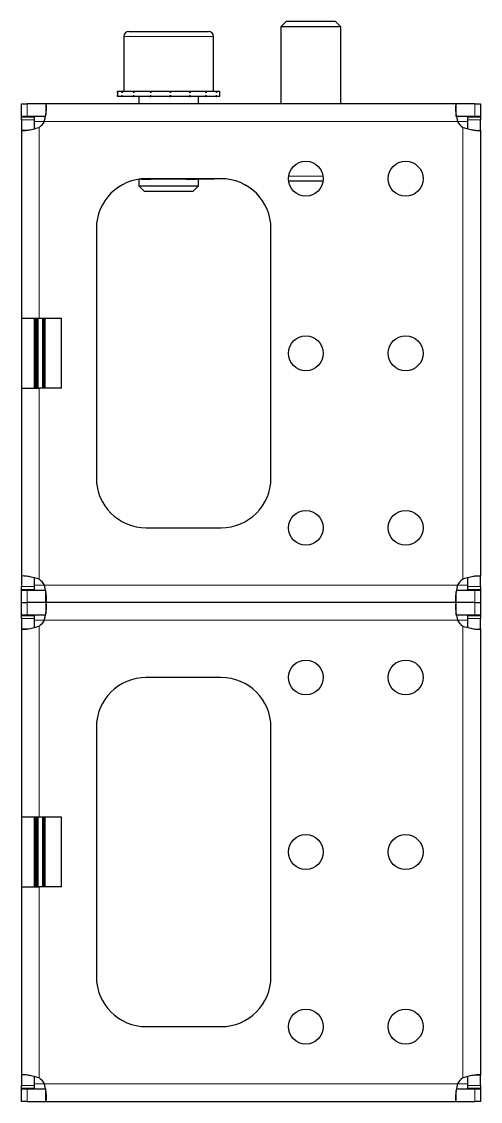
# Model space of a CAD drawing. Header units: millimetres. Extents: x 0 to 1721, y -57 to 598.
# Drawn here: x 1629.1 to 1721.1, y 289.4 to 505.9 of the extents above; entities that cross this region are included whole.
import ezdxf

# ---------------------------------------------------------------- set-up
doc = ezdxf.new("R2010")
doc.units = ezdxf.units.MM

msp = doc.modelspace()

# ---------------------------------------------------------------- linework, layer by layer
at = {"color": 7, "linetype": 'Continuous', "lineweight": 25}
for p, q in [((1682.21, 505.89), (1681.13, 504.82)), ((1681.13, 504.82), (1681.13, 489.39)), ((1693.13, 504.82), (1681.13, 504.82)), ((1692.06, 505.89), (1682.21, 505.89)), ((1693.13, 504.82), (1692.06, 505.89)), ((1693.13, 489.39), (1693.13, 504.82)), ((1649.63, 502.89), (1649.63, 491.89)), ((1650.63, 503.89), (1658.16, 503.89)), ((1658.16, 503.89), (1666.63, 503.89)), ((1667.63, 491.89), (1667.63, 502.89)), ((1648.38, 491.89), (1648.38, 490.89)), ((1648.38, 491.89), (1648.39, 491.89)), ((1648.39, 491.89), (1648.39, 491.64)), ((1649.22, 491.89), (1648.39, 491.89)), ((1649.22, 491.89), (1649.32, 491.89)), ((1649.32, 491.89), (1649.32, 491.64)), ((1651.48, 491.89), (1649.32, 491.89)), ((1651.48, 491.89), (1651.67, 491.89)), ((1651.67, 491.89), (1651.67, 491.64)), ((1654.84, 491.89), (1651.67, 491.89)), ((1654.84, 491.89), (1655.07, 491.89)), ((1655.07, 491.89), (1655.07, 491.64)), ((1658.77, 491.89), (1655.07, 491.89)), ((1658.77, 491.89), (1658.85, 491.89)), ((1658.97, 491.89), (1659.02, 491.89)), ((1659.02, 491.89), (1659.02, 491.64)), ((1662.68, 491.89), (1659.02, 491.89)), ((1662.68, 491.89), (1662.91, 491.89)), ((1662.91, 491.89), (1662.91, 491.64)), ((1665.98, 491.89), (1662.91, 491.89)), ((1665.98, 491.89), (1666.15, 491.89)), ((1666.15, 491.89), (1666.15, 491.64)), ((1668.15, 491.89), (1666.15, 491.89)), ((1668.15, 491.89), (1668.24, 491.89)), ((1668.24, 491.89), (1668.24, 491.64)), ((1668.88, 491.89), (1668.24, 491.89)), ((1668.88, 490.89), (1668.88, 491.89)), ((1629.13, 486.89), (1629.13, 489.39)), ((1629.13, 489.39), (1630.24, 489.39)), ((1633.96, 489.39), (1630.24, 489.39)), ((1716.3, 489.39), (1633.96, 489.39)), ((1633.96, 489.39), (1633.96, 487.18)), ((1648.38, 490.89), (1648.39, 490.89)), ((1648.39, 490.89), (1648.39, 491.14)), ((1649.22, 490.89), (1648.39, 490.89)), ((1649.22, 490.89), (1649.32, 490.89)), ((1649.32, 490.89), (1649.32, 491.14)), ((1651.48, 490.89), (1649.32, 490.89)), ((1651.48, 490.89), (1651.67, 490.89)), ((1651.67, 490.89), (1651.67, 491.14)), ((1654.84, 490.89), (1651.67, 490.89)), ((1652.63, 490.89), (1652.63, 489.39)), ((1654.84, 490.89), (1655.07, 490.89)), ((1655.07, 490.89), (1655.07, 491.14)), ((1658.77, 490.89), (1655.07, 490.89)), ((1658.77, 490.89), (1658.93, 490.89)), ((1658.93, 490.89), (1659.02, 490.89)), ((1659.02, 490.89), (1659.02, 491.14)), ((1662.68, 490.89), (1659.02, 490.89)), ((1662.68, 490.89), (1662.91, 490.89)), ((1662.91, 490.89), (1662.91, 491.14)), ((1665.98, 490.89), (1662.91, 490.89)), ((1664.63, 489.39), (1664.63, 490.89)), ((1665.98, 490.89), (1666.15, 490.89)), ((1666.15, 490.89), (1666.15, 491.14)), ((1668.15, 490.89), (1666.15, 490.89)), ((1668.15, 490.89), (1668.24, 490.89)), ((1668.24, 490.89), (1668.24, 491.14)), ((1668.88, 490.89), (1668.24, 490.89)), ((1716.3, 486.89), (1716.3, 489.39)), ((1720.02, 489.39), (1716.3, 489.39)), ((1720.02, 489.39), (1721.13, 489.39)), ((1721.13, 489.39), (1721.13, 486.89)), ((1630.24, 486.89), (1629.13, 486.89)), ((1629.13, 486.89), (1629.13, 486.79)), ((1629.13, 486.79), (1631.63, 486.79)), ((1629.13, 486.18), (1629.13, 486.79)), ((1629.13, 486.18), (1629.13, 484.12)), ((1633.96, 486.89), (1630.24, 486.89)), ((1631.63, 486.79), (1631.63, 486.18)), ((1631.63, 486.18), (1631.63, 484.36)), ((1720.02, 486.89), (1716.3, 486.89)), ((1718.63, 486.79), (1721.13, 486.79)), ((1718.63, 486.18), (1718.63, 486.79)), ((1718.63, 484.34), (1718.63, 486.18)), ((1721.13, 486.89), (1720.02, 486.89)), ((1721.13, 486.79), (1721.13, 486.89)), ((1721.13, 486.79), (1721.13, 486.18)), ((1721.13, 484.12), (1721.13, 486.18)), ((1629.13, 484.12), (1630.22, 484.12)), ((1629.13, 484.12), (1629.13, 446.39)), ((1721.13, 484.12), (1721.13, 394.67)), ((1652.63, 474.28), (1652.63, 472.97)), ((1653.16, 474.29), (1652.72, 474.29)), ((1653.16, 474.29), (1655.06, 474.29)), ((1669.13, 474.39), (1654.13, 474.39)), ((1655.61, 474.29), (1655.06, 474.29)), ((1661.65, 474.29), (1655.61, 474.29)), ((1662.21, 474.29), (1661.65, 474.29)), ((1662.21, 474.29), (1664.11, 474.29)), ((1667.36, 474.29), (1664.11, 474.29)), ((1664.63, 472.97), (1664.63, 474.29)), ((1667.36, 474.29), (1667.36, 474.39)), ((1667.46, 474.29), (1667.36, 474.29)), ((1667.48, 474.29), (1667.46, 474.29)), ((1667.46, 474.29), (1667.46, 474.29)), ((1652.63, 472.97), (1653.71, 471.89)), ((1652.63, 472.97), (1658.28, 472.97)), ((1658.28, 472.97), (1664.63, 472.97)), ((1663.56, 471.89), (1664.63, 472.97)), ((1689.6, 473.89), (1682.67, 473.89)), ((1653.71, 471.89), (1658.34, 471.89)), ((1658.34, 471.89), (1663.56, 471.89)), ((1644.13, 464.39), (1644.13, 414.39)), ((1679.13, 414.39), (1679.13, 464.39)), ((1632.63, 446.39), (1629.13, 446.39)), ((1629.13, 446.39), (1629.13, 432.39)), ((1631.63, 446.39), (1631.63, 432.39)), ((1637.13, 446.39), (1632.63, 446.39)), ((1637.13, 432.39), (1637.13, 446.39)), ((1629.13, 432.39), (1632.63, 432.39)), ((1629.13, 432.39), (1629.13, 394.67)), ((1637.13, 432.39), (1632.63, 432.39)), ((1654.13, 404.39), (1669.13, 404.39)), ((1629.13, 394.67), (1629.13, 392.6)), ((1631.63, 394.44), (1631.63, 392.6)), ((1718.63, 392.6), (1718.63, 394.42)), ((1721.13, 394.67), (1720.04, 394.67)), ((1721.13, 392.6), (1721.13, 394.67)), ((1629.13, 391.99), (1629.13, 392.6)), ((1631.63, 391.99), (1629.13, 391.99)), ((1629.13, 391.99), (1629.13, 391.89)), ((1629.13, 389.39), (1629.13, 391.89)), ((1629.13, 391.89), (1630.24, 391.89)), ((1630.24, 391.89), (1633.96, 391.89)), ((1631.63, 392.6), (1631.63, 391.99)), ((1633.96, 389.39), (1633.96, 391.89)), ((1716.3, 391.89), (1720.02, 391.89)), ((1718.63, 391.99), (1718.63, 392.6)), ((1721.13, 391.99), (1718.63, 391.99)), ((1720.02, 391.89), (1721.13, 391.89)), ((1721.13, 392.6), (1721.13, 391.99)), ((1721.13, 391.89), (1721.13, 391.99)), ((1721.13, 391.89), (1721.13, 389.39)), ((1716.3, 389.39), (1716.3, 391.61)), ((1629.13, 386.89), (1629.13, 389.39)), ((1629.13, 389.39), (1630.24, 389.39)), ((1633.96, 389.39), (1630.24, 389.39)), ((1716.3, 389.39), (1633.96, 389.39)), ((1633.96, 389.39), (1633.96, 387.18)), ((1716.3, 386.89), (1716.3, 389.39)), ((1720.02, 389.39), (1716.3, 389.39)), ((1720.02, 389.39), (1721.13, 389.39)), ((1721.13, 389.39), (1721.13, 386.89)), ((1630.24, 386.89), (1629.13, 386.89)), ((1629.13, 386.89), (1629.13, 386.79)), ((1629.13, 386.79), (1631.63, 386.79)), ((1629.13, 386.18), (1629.13, 386.79)), ((1629.13, 386.18), (1629.13, 384.12)), ((1633.96, 386.89), (1630.24, 386.89)), ((1631.63, 386.79), (1631.63, 386.18)), ((1631.63, 386.18), (1631.63, 384.36)), ((1720.02, 386.89), (1716.3, 386.89)), ((1718.63, 386.79), (1721.13, 386.79)), ((1718.63, 386.18), (1718.63, 386.79)), ((1718.63, 384.34), (1718.63, 386.18)), ((1721.13, 386.89), (1720.02, 386.89)), ((1721.13, 386.79), (1721.13, 386.89)), ((1721.13, 386.79), (1721.13, 386.18)), ((1721.13, 384.12), (1721.13, 386.18)), ((1629.13, 384.12), (1630.22, 384.12)), ((1629.13, 384.12), (1629.13, 346.39)), ((1721.13, 384.12), (1721.13, 294.67)), ((1669.13, 374.39), (1654.13, 374.39)), ((1644.13, 364.39), (1644.13, 314.39)), ((1679.13, 314.39), (1679.13, 364.39)), ((1632.63, 346.39), (1629.13, 346.39)), ((1629.13, 346.39), (1629.13, 332.39)), ((1631.63, 346.39), (1631.63, 332.39)), ((1637.13, 346.39), (1632.63, 346.39)), ((1637.13, 332.39), (1637.13, 346.39)), ((1629.13, 332.39), (1632.63, 332.39)), ((1629.13, 332.39), (1629.13, 294.67)), ((1637.13, 332.39), (1632.63, 332.39)), ((1654.13, 304.39), (1669.13, 304.39)), ((1629.13, 294.67), (1629.13, 292.6)), ((1721.13, 294.67), (1720.04, 294.67)), ((1721.13, 292.6), (1721.13, 294.67)), ((1629.13, 291.99), (1629.13, 292.6)), ((1631.63, 294.44), (1631.63, 292.6)), ((1631.63, 292.6), (1631.63, 291.99)), ((1718.63, 292.6), (1718.63, 294.42)), ((1718.63, 291.99), (1718.63, 292.6)), ((1721.13, 292.6), (1721.13, 291.99)), ((1631.63, 291.99), (1629.13, 291.99)), ((1629.13, 291.99), (1629.13, 291.89)), ((1629.13, 289.39), (1629.13, 291.89)), ((1629.13, 291.89), (1630.24, 291.89)), ((1630.24, 291.89), (1633.96, 291.89)), ((1633.96, 289.39), (1633.96, 291.89)), ((1716.3, 291.89), (1720.02, 291.89)), ((1716.3, 289.39), (1716.3, 291.61)), ((1721.13, 291.99), (1718.63, 291.99)), ((1720.02, 291.89), (1721.13, 291.89)), ((1721.13, 291.89), (1721.13, 291.99)), ((1721.13, 291.89), (1721.13, 289.39)), ((1630.24, 289.39), (1629.13, 289.39)), ((1630.24, 289.39), (1633.96, 289.39)), ((1633.96, 289.39), (1716.3, 289.39)), ((1716.3, 289.39), (1720.02, 289.39)), ((1721.13, 289.39), (1720.02, 289.39))]:
    msp.add_line(p, q, dxfattribs=at)
at = {"color": 8, "linetype": 'Continuous', "lineweight": 18}
for p, q in [((1658.1, 502.89), (1649.63, 502.89)), ((1667.63, 502.89), (1658.1, 502.89)), ((1630.24, 489.39), (1630.24, 486.89)), ((1720.02, 486.89), (1720.02, 489.39)), ((1631.63, 486.18), (1629.13, 486.18)), ((1631.63, 485.89), (1633.72, 485.89)), ((1633.72, 485.89), (1716.54, 485.89)), ((1716.54, 485.89), (1718.63, 485.89)), ((1721.13, 486.18), (1718.63, 486.18)), ((1632.63, 484.67), (1632.63, 446.39)), ((1717.63, 484.67), (1717.63, 394.11)), ((1655.06, 474.39), (1655.06, 474.29)), ((1655.61, 474.39), (1655.61, 474.29)), ((1661.65, 474.39), (1661.65, 474.29)), ((1662.21, 474.39), (1662.21, 474.29)), ((1682.67, 474.89), (1689.6, 474.89)), ((1631.94, 432.39), (1631.94, 446.39)), ((1632.14, 446.39), (1632.14, 432.39)), ((1632.24, 432.39), (1632.24, 446.39)), ((1632.44, 446.39), (1632.44, 432.39)), ((1633.32, 432.39), (1633.32, 446.39)), ((1633.52, 446.39), (1633.52, 432.39)), ((1633.63, 432.39), (1633.63, 446.39)), ((1633.83, 446.39), (1633.83, 432.39)), ((1632.63, 432.39), (1632.63, 394.11)), ((1629.13, 392.6), (1631.63, 392.6)), ((1630.24, 391.89), (1630.24, 389.39)), ((1633.72, 392.89), (1631.63, 392.89)), ((1633.72, 392.89), (1716.54, 392.89)), ((1718.63, 392.89), (1716.54, 392.89)), ((1718.63, 392.6), (1721.13, 392.6)), ((1720.02, 389.39), (1720.02, 391.89)), ((1630.24, 389.39), (1630.24, 386.89)), ((1720.02, 386.89), (1720.02, 389.39)), ((1631.63, 386.18), (1629.13, 386.18)), ((1631.63, 385.89), (1633.72, 385.89)), ((1633.72, 385.89), (1716.54, 385.89)), ((1716.54, 385.89), (1718.63, 385.89)), ((1721.13, 386.18), (1718.63, 386.18)), ((1632.63, 384.67), (1632.63, 346.39)), ((1717.63, 384.67), (1717.63, 294.11)), ((1631.94, 332.39), (1631.94, 346.39)), ((1632.14, 346.39), (1632.14, 332.39)), ((1632.24, 332.39), (1632.24, 346.39)), ((1632.44, 346.39), (1632.44, 332.39)), ((1633.32, 332.39), (1633.32, 346.39)), ((1633.52, 346.39), (1633.52, 332.39)), ((1633.63, 332.39), (1633.63, 346.39)), ((1633.83, 346.39), (1633.83, 332.39)), ((1632.63, 332.39), (1632.63, 294.11)), ((1629.13, 292.6), (1631.63, 292.6)), ((1633.72, 292.89), (1631.63, 292.89)), ((1633.72, 292.89), (1716.54, 292.89)), ((1718.63, 292.89), (1716.54, 292.89)), ((1718.63, 292.6), (1721.13, 292.6)), ((1630.24, 291.89), (1630.24, 289.39)), ((1720.02, 289.39), (1720.02, 291.89))]:
    msp.add_line(p, q, dxfattribs=at)
at = {"color": 7, "linetype": 'Continuous', "lineweight": 25}
for centre in [(1686.13, 474.39), (1706.13, 474.39), (1686.13, 439.39), (1706.13, 439.39), (1686.13, 404.39), (1706.13, 404.39), (1686.13, 374.39), (1706.13, 374.39), (1686.13, 339.39), (1706.13, 339.39), (1686.13, 304.39), (1706.13, 304.39)]:
    msp.add_circle(centre, 3.5, dxfattribs=at)
for centre, radius, start, end in [((1650.63, 502.89), 1, 90, 180), ((1666.63, 502.89), 1, 0, 90), ((1630.63, 487.54), 3.5, 304.8499, 331.8729), ((1719.63, 487.54), 3.5, 208.1271, 235.1501), ((1654.13, 464.39), 10, 90, 180), ((1669.13, 464.39), 10, 0, 90), ((1654.13, 414.39), 10, 180, 270), ((1669.13, 414.39), 10, 270, 0), ((1630.63, 391.24), 3.5, 28.1271, 55.1501), ((1719.63, 391.24), 3.5, 124.8499, 151.8729), ((1630.63, 387.54), 3.5, 304.8499, 331.8729), ((1719.63, 387.54), 3.5, 208.1271, 235.1501), ((1654.13, 364.39), 10, 90, 180), ((1669.13, 364.39), 10, 0, 90), ((1654.13, 314.39), 10, 180, 270), ((1669.13, 314.39), 10, 270, 0), ((1630.63, 291.24), 3.5, 28.1271, 55.1501), ((1719.63, 291.24), 3.5, 124.8499, 151.8729)]:
    msp.add_arc(centre, radius, start, end, dxfattribs=at)
for points, knots in [([(1648.39, 491.64), (1648.39, 491.68), (1648.39, 491.75), (1648.38, 491.83), (1648.38, 491.87), (1648.38, 491.89)], [0, 0, 0, 0, 0.499981, 0.749988, 1, 1, 1, 1]), ([(1649.32, 491.64), (1649.3, 491.68), (1649.27, 491.75), (1649.24, 491.83), (1649.22, 491.87), (1649.22, 491.89)], [0, 0, 0, 0, 0.499981, 0.749988, 1, 1, 1, 1]), ([(1651.67, 491.64), (1651.63, 491.68), (1651.59, 491.75), (1651.53, 491.83), (1651.5, 491.87), (1651.48, 491.89)], [0, 0, 0, 0, 0.499981, 0.749988, 1, 1, 1, 1]), ([(1655.07, 491.64), (1655.03, 491.68), (1654.98, 491.75), (1654.9, 491.83), (1654.86, 491.87), (1654.84, 491.89)], [0, 0, 0, 0, 0.499981, 0.749988, 1, 1, 1, 1]), ([(1659.02, 491.64), (1658.98, 491.68), (1658.92, 491.75), (1658.83, 491.83), (1658.79, 491.87), (1658.77, 491.89)], [0, 0, 0, 0, 0.499981, 0.749988, 1, 1, 1, 1]), ([(1659.02, 491.64), (1659, 491.71), (1658.97, 491.84), (1658.94, 491.88), (1658.93, 491.89)], [0, 0, 0, 0, 0.5617942, 1, 1, 1, 1]), ([(1662.91, 491.64), (1662.87, 491.68), (1662.82, 491.75), (1662.74, 491.83), (1662.7, 491.87), (1662.68, 491.89)], [0, 0, 0, 0, 0.499981, 0.749988, 1, 1, 1, 1]), ([(1666.15, 491.64), (1666.12, 491.68), (1666.08, 491.75), (1666.02, 491.83), (1665.99, 491.87), (1665.98, 491.89)], [0, 0, 0, 0, 0.499981, 0.749988, 1, 1, 1, 1]), ([(1668.24, 491.64), (1668.23, 491.68), (1668.21, 491.75), (1668.18, 491.83), (1668.16, 491.87), (1668.15, 491.89)], [0, 0, 0, 0, 0.4999808, 0.7499881, 1, 1, 1, 1]), ([(1633.72, 485.89), (1633.77, 486.15), (1633.87, 486.64), (1634.02, 487.46), (1634.12, 488.17), (1634.14, 488.74), (1634.12, 489.1), (1634.06, 489.34), (1634, 489.37), (1633.96, 489.39)], [0, 0, 0, 0, 0.144067, 0.271276, 0.474907, 0.597997, 0.726338, 0.860245, 1, 1, 1, 1]), ([(1648.38, 490.89), (1648.38, 490.91), (1648.38, 490.95), (1648.39, 491.04), (1648.39, 491.1), (1648.39, 491.14)], [0, 0, 0, 0, 0.25014, 0.50028, 1, 1, 1, 1]), ([(1649.22, 490.89), (1649.22, 490.91), (1649.24, 490.95), (1649.27, 491.04), (1649.3, 491.1), (1649.32, 491.14)], [0, 0, 0, 0, 0.25014, 0.50028, 1, 1, 1, 1]), ([(1651.48, 490.89), (1651.5, 490.91), (1651.53, 490.95), (1651.59, 491.04), (1651.63, 491.1), (1651.67, 491.14)], [0, 0, 0, 0, 0.25014, 0.50028, 1, 1, 1, 1]), ([(1654.84, 490.89), (1654.86, 490.91), (1654.9, 490.95), (1654.98, 491.04), (1655.03, 491.1), (1655.07, 491.14)], [0, 0, 0, 0, 0.25014, 0.50028, 1, 1, 1, 1]), ([(1658.77, 490.89), (1658.79, 490.91), (1658.83, 490.95), (1658.92, 491.04), (1658.98, 491.1), (1659.02, 491.14)], [0, 0, 0, 0, 0.2501401, 0.5002802, 1, 1, 1, 1]), ([(1659.02, 491.14), (1659, 491.07), (1658.97, 490.94), (1658.94, 490.91), (1658.93, 490.89)], [0, 0, 0, 0, 0.561794, 1, 1, 1, 1]), ([(1662.68, 490.89), (1662.7, 490.91), (1662.74, 490.95), (1662.82, 491.04), (1662.87, 491.1), (1662.91, 491.14)], [0, 0, 0, 0, 0.25014, 0.50028, 1, 1, 1, 1]), ([(1665.98, 490.89), (1665.99, 490.91), (1666.02, 490.95), (1666.08, 491.04), (1666.12, 491.1), (1666.15, 491.14)], [0, 0, 0, 0, 0.25014, 0.50028, 1, 1, 1, 1]), ([(1668.15, 490.89), (1668.16, 490.91), (1668.18, 490.95), (1668.21, 491.04), (1668.23, 491.1), (1668.24, 491.14)], [0, 0, 0, 0, 0.25014, 0.50028, 1, 1, 1, 1]), ([(1716.3, 489.39), (1716.27, 489.37), (1716.21, 489.33), (1716.14, 488.98), (1716.12, 488.31), (1716.26, 487.2), (1716.45, 486.34), (1716.54, 485.89)], [0, 0, 0, 0, 0.16069, 0.301312, 0.521951, 0.753573, 1, 1, 1, 1]), ([(1629.13, 484.12), (1629.16, 484.1), (1629.2, 484.07), (1629.6, 484.06), (1630.31, 484.1), (1631.41, 484.31), (1632.22, 484.55), (1632.63, 484.67)], [0, 0, 0, 0, 0.17084, 0.319217, 0.548103, 0.767822, 1, 1, 1, 1]), ([(1717.63, 484.67), (1718.09, 484.54), (1718.89, 484.33), (1719.8, 484.13), (1720.39, 484.06), (1720.79, 484.04), (1721.08, 484.06), (1721.11, 484.1), (1721.13, 484.12)], [0, 0, 0, 0, 0.254149, 0.448213, 0.574908, 0.708872, 0.850468, 1, 1, 1, 1]), ([(1664.38, 474.39), (1664.36, 474.37), (1664.31, 474.31), (1664.21, 474.29), (1664.13, 474.29), (1664.11, 474.29)], [0, 0, 0, 0, 0.319957, 0.82406, 1, 1, 1, 1]), ([(1667.84, 474.39), (1667.8, 474.37), (1667.7, 474.32), (1667.57, 474.3), (1667.51, 474.3), (1667.48, 474.29)], [0, 0, 0, 0, 0.34226, 0.7273166, 1, 1, 1, 1]), ([(1632.63, 394.11), (1632.18, 394.24), (1631.37, 394.46), (1630.46, 394.65), (1629.87, 394.72), (1629.47, 394.74), (1629.19, 394.73), (1629.15, 394.69), (1629.13, 394.67)], [0, 0, 0, 0, 0.254149, 0.448213, 0.574908, 0.708872, 0.850468, 1, 1, 1, 1]), ([(1721.13, 394.67), (1721.11, 394.68), (1721.06, 394.71), (1720.66, 394.72), (1719.95, 394.68), (1718.85, 394.47), (1718.05, 394.23), (1717.63, 394.11)], [0, 0, 0, 0, 0.1708405, 0.3192172, 0.5481031, 0.7678223, 1, 1, 1, 1]), ([(1633.96, 389.39), (1633.99, 389.41), (1634.05, 389.45), (1634.12, 389.81), (1634.14, 390.47), (1634, 391.58), (1633.82, 392.45), (1633.72, 392.89)], [0, 0, 0, 0, 0.16069, 0.301312, 0.521951, 0.753573, 1, 1, 1, 1]), ([(1716.54, 392.89), (1716.49, 392.63), (1716.39, 392.14), (1716.25, 391.32), (1716.14, 390.61), (1716.13, 390.05), (1716.15, 389.69), (1716.2, 389.44), (1716.27, 389.41), (1716.3, 389.39)], [0, 0, 0, 0, 0.144067, 0.271276, 0.474907, 0.597997, 0.726338, 0.860245, 1, 1, 1, 1]), ([(1633.72, 385.89), (1633.77, 386.15), (1633.87, 386.64), (1634.02, 387.46), (1634.12, 388.17), (1634.14, 388.74), (1634.12, 389.1), (1634.06, 389.34), (1634, 389.37), (1633.96, 389.39)], [0, 0, 0, 0, 0.144067, 0.271276, 0.474907, 0.597997, 0.726338, 0.860245, 1, 1, 1, 1]), ([(1716.3, 389.39), (1716.27, 389.37), (1716.21, 389.33), (1716.14, 388.98), (1716.12, 388.31), (1716.26, 387.2), (1716.45, 386.34), (1716.54, 385.89)], [0, 0, 0, 0, 0.16069, 0.301312, 0.521951, 0.753573, 1, 1, 1, 1]), ([(1629.13, 384.12), (1629.16, 384.1), (1629.2, 384.07), (1629.6, 384.06), (1630.31, 384.1), (1631.41, 384.31), (1632.22, 384.55), (1632.63, 384.67)], [0, 0, 0, 0, 0.17084, 0.319217, 0.548103, 0.767822, 1, 1, 1, 1]), ([(1717.63, 384.67), (1718.09, 384.54), (1718.89, 384.33), (1719.8, 384.13), (1720.39, 384.06), (1720.79, 384.04), (1721.08, 384.06), (1721.11, 384.1), (1721.13, 384.12)], [0, 0, 0, 0, 0.254149, 0.448213, 0.574908, 0.708872, 0.850468, 1, 1, 1, 1]), ([(1632.63, 294.11), (1632.18, 294.24), (1631.37, 294.46), (1630.46, 294.65), (1629.87, 294.72), (1629.47, 294.74), (1629.19, 294.73), (1629.15, 294.69), (1629.13, 294.67)], [0, 0, 0, 0, 0.254149, 0.448213, 0.574908, 0.708872, 0.850468, 1, 1, 1, 1]), ([(1721.13, 294.67), (1721.11, 294.68), (1721.06, 294.71), (1720.66, 294.72), (1719.95, 294.68), (1718.85, 294.47), (1718.05, 294.23), (1717.63, 294.11)], [0, 0, 0, 0, 0.17084, 0.319217, 0.548103, 0.767822, 1, 1, 1, 1]), ([(1633.96, 289.39), (1633.99, 289.41), (1634.05, 289.45), (1634.12, 289.81), (1634.14, 290.47), (1634, 291.58), (1633.82, 292.45), (1633.72, 292.89)], [0, 0, 0, 0, 0.16069, 0.301312, 0.521951, 0.753573, 1, 1, 1, 1]), ([(1716.54, 292.89), (1716.49, 292.63), (1716.39, 292.14), (1716.25, 291.32), (1716.14, 290.61), (1716.13, 290.05), (1716.15, 289.69), (1716.2, 289.44), (1716.27, 289.41), (1716.3, 289.39)], [0, 0, 0, 0, 0.144067, 0.271276, 0.474907, 0.597997, 0.726338, 0.860245, 1, 1, 1, 1])]:
    msp.add_open_spline(points, degree=3, knots=knots, dxfattribs=at)

doc.saveas('drawing.dxf')
